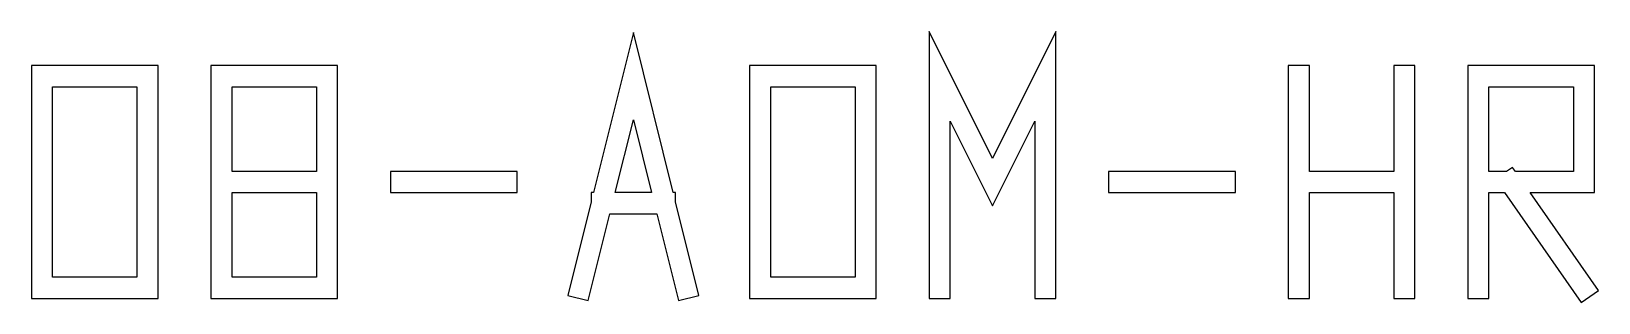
# Model space of a CAD drawing. Header units: millimetres. Extents: x -7.4 to 7.4, y -1.1 to 1.4.
import ezdxf

# ---------------------------------------------------------------- set-up
doc = ezdxf.new("R2010")
doc.units = ezdxf.units.MM
doc.layers.add('LASER_MARK', color=7, linetype='Continuous')

msp = doc.modelspace()

# ---------------------------------------------------------------- linework, layer by layer
at = {"layer": 'LASER_MARK'}
for points in [[(-1.3, -0.188), (-1.3, -0.1), (-1.322, -0.1), (-1.7, 1.412), (-2.078, -0.1), (-2.1, -0.1), (-2.1, -0.188), (-2.321, -1.073), (-2.127, -1.121), (-1.922, -0.3), (-1.478, -0.3), (-1.273, -1.121), (-1.079, -1.073)], [(1.7, 0.224), (1.1, 1.424), (1.1, -1.1), (1.3, -1.1), (1.3, 0.576), (1.7, -0.224), (2.1, 0.576), (2.1, -1.1), (2.3, -1.1), (2.3, 1.424)], [(-7.4, 1.1), (-7.4, -1.1), (-6.2, -1.1), (-6.2, 1.1)], [(-4.5, 1.1), (-5.7, 1.1), (-5.7, -1.1), (-4.5, -1.1)], [(-0.6, 1.1), (-0.6, -1.1), (0.6, -1.1), (0.6, 1.1)], [(4.7, 1.1), (4.5, 1.1), (4.5, -1.1), (4.7, -1.1), (4.7, -0.1), (5.5, -0.1), (5.5, -1.1), (5.7, -1.1), (5.7, 1.1), (5.5, 1.1), (5.5, 0.1), (4.7, 0.1)], [(7.275, -1.139), (7.439, -1.025), (6.792, -0.1), (7.4, -0.1), (7.4, 1.1), (6.2, 1.1), (6.2, -1.1), (6.4, -1.1), (6.4, -0.1), (6.548, -0.1)], [(-6.4, -0.9), (-7.2, -0.9), (-7.2, 0.9), (-6.4, 0.9)], [(-5.5, 0.9), (-4.7, 0.9), (-4.7, 0.1), (-5.5, 0.1)], [(0.4, -0.9), (-0.4, -0.9), (-0.4, 0.9), (0.4, 0.9)], [(6.652, 0.1), (6.625, 0.139), (6.568, 0.1), (6.4, 0.1), (6.4, 0.9), (7.2, 0.9), (7.2, 0.1)], [(-1.7, 0.588), (-1.528, -0.1), (-1.872, -0.1)], [(-2.8, -0.1), (-2.8, 0.1), (-4, 0.1), (-4, -0.1)], [(4, -0.1), (4, 0.1), (2.8, 0.1), (2.8, -0.1)], [(-4.7, -0.1), (-4.7, -0.9), (-5.5, -0.9), (-5.5, -0.1)]]:
    msp.add_lwpolyline(points, close=True, dxfattribs=at)

doc.saveas('drawing.dxf')
